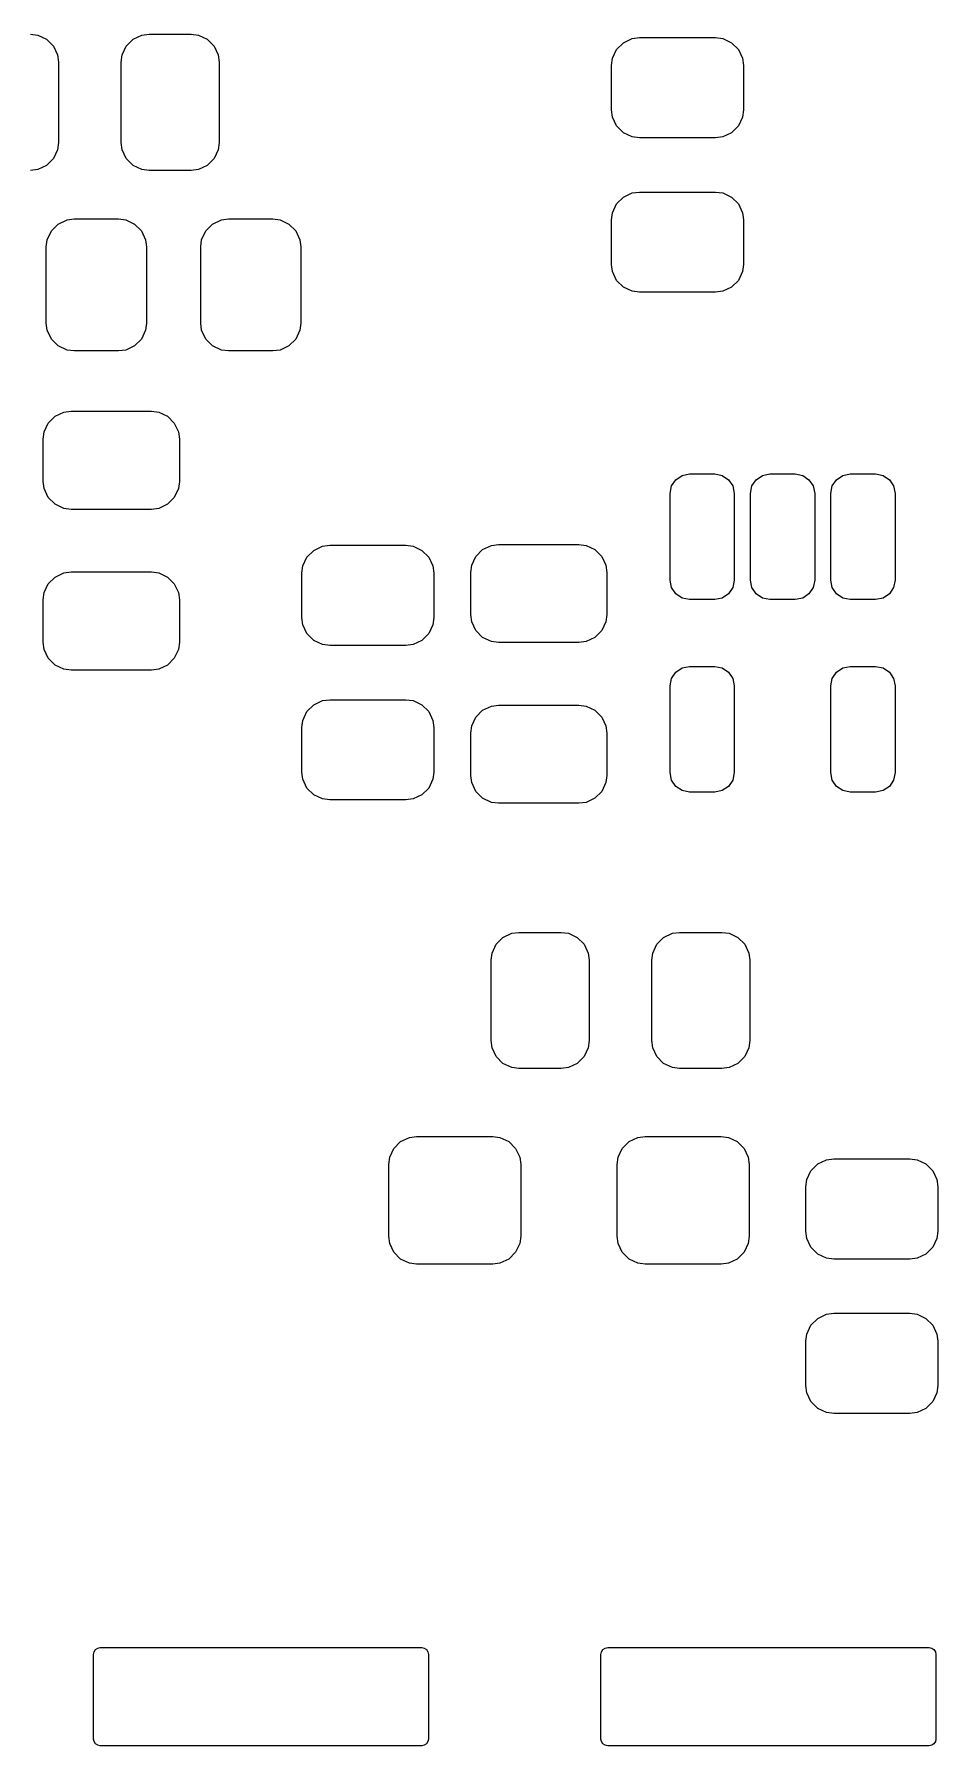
# Model space of a CAD drawing. Header units: inches. Extents: x 0.28 to 2.92, y 0.26 to 2.16.
# Drawn here: x 1.14 to 1.561, y 0.395 to 1.192 of the extents above; entities that cross this region are included whole.
import ezdxf

# ---------------------------------------------------------------- set-up
doc = ezdxf.new("R2010")
doc.units = ezdxf.units.IN
doc.header["$MEASUREMENT"] = 0
doc.layers.add('BLACK', color=250, linetype='CONTINUOUS')

msp = doc.modelspace()

# ---------------------------------------------------------------- linework, layer by layer
at = {"layer": 'BLACK', "linetype": 'CONTINUOUS'}
for p, q in [((1.13844, 1.19169), (1.1418, 1.19125)), ((1.1418, 1.19125), (1.14589, 1.18934)), ((1.14589, 1.18934), (1.14908, 1.18615)), ((1.18292, 1.18615), (1.18611, 1.18934)), ((1.18611, 1.18934), (1.1902, 1.19125)), ((1.1902, 1.19125), (1.19356, 1.19169)), ((1.19356, 1.19169), (1.21324, 1.19169)), ((1.21324, 1.19169), (1.21661, 1.19125)), ((1.21661, 1.19125), (1.2207, 1.18934)), ((1.2207, 1.18934), (1.22389, 1.18615)), ((1.41118, 1.18457), (1.41437, 1.18776)), ((1.41437, 1.18776), (1.41846, 1.18967)), ((1.41846, 1.18967), (1.42183, 1.19011)), ((1.42183, 1.19011), (1.45726, 1.19011)), ((1.45726, 1.19011), (1.46062, 1.18967)), ((1.46062, 1.18967), (1.46471, 1.18776)), ((1.46471, 1.18776), (1.4679, 1.18457)), ((1.14908, 1.18615), (1.15099, 1.18206)), ((1.15099, 1.18206), (1.15143, 1.1787)), ((1.18057, 1.1787), (1.18101, 1.18206)), ((1.18101, 1.18206), (1.18292, 1.18615)), ((1.22389, 1.18615), (1.22579, 1.18206)), ((1.22579, 1.18206), (1.22624, 1.1787)), ((1.40883, 1.17712), (1.40928, 1.18048)), ((1.40928, 1.18048), (1.41118, 1.18457)), ((1.4679, 1.18457), (1.46981, 1.18048)), ((1.46981, 1.18048), (1.47025, 1.17712)), ((1.15143, 1.1787), (1.15143, 1.1413)), ((1.18057, 1.1413), (1.18057, 1.1787)), ((1.22624, 1.1787), (1.22624, 1.1413)), ((1.40883, 1.15645), (1.40883, 1.17712)), ((1.47025, 1.17712), (1.47025, 1.15645)), ((1.40928, 1.15309), (1.40883, 1.15645)), ((1.47025, 1.15645), (1.46981, 1.15309)), ((1.41118, 1.149), (1.40928, 1.15309)), ((1.41437, 1.14581), (1.41118, 1.149)), ((1.4679, 1.149), (1.46471, 1.14581)), ((1.46981, 1.15309), (1.4679, 1.149)), ((1.15143, 1.1413), (1.15099, 1.13794)), ((1.18101, 1.13794), (1.18057, 1.1413)), ((1.22624, 1.1413), (1.22579, 1.13794)), ((1.41846, 1.1439), (1.41437, 1.14581)), ((1.42183, 1.14346), (1.41846, 1.1439)), ((1.45726, 1.14346), (1.42183, 1.14346)), ((1.46062, 1.1439), (1.45726, 1.14346)), ((1.46471, 1.14581), (1.46062, 1.1439)), ((1.14908, 1.13385), (1.14589, 1.13066)), ((1.15099, 1.13794), (1.14908, 1.13385)), ((1.18292, 1.13385), (1.18101, 1.13794)), ((1.18611, 1.13066), (1.18292, 1.13385)), ((1.22389, 1.13385), (1.2207, 1.13066)), ((1.22579, 1.13794), (1.22389, 1.13385)), ((1.1418, 1.12875), (1.13844, 1.12831)), ((1.14589, 1.13066), (1.1418, 1.12875)), ((1.1902, 1.12875), (1.18611, 1.13066)), ((1.19356, 1.12831), (1.1902, 1.12875)), ((1.21324, 1.12831), (1.19356, 1.12831)), ((1.21661, 1.12875), (1.21324, 1.12831)), ((1.2207, 1.13066), (1.21661, 1.12875)), ((1.41118, 1.11272), (1.41437, 1.11591)), ((1.41437, 1.11591), (1.41846, 1.11782)), ((1.41846, 1.11782), (1.42183, 1.11826)), ((1.42183, 1.11826), (1.45726, 1.11826)), ((1.45726, 1.11826), (1.46062, 1.11782)), ((1.46062, 1.11782), (1.46471, 1.11591)), ((1.46471, 1.11591), (1.4679, 1.11272)), ((1.40883, 1.10527), (1.40928, 1.10863)), ((1.40928, 1.10863), (1.41118, 1.11272)), ((1.4679, 1.11272), (1.46981, 1.10863)), ((1.46981, 1.10863), (1.47025, 1.10527)), ((1.14619, 1.09608), (1.1481, 1.10017)), ((1.1481, 1.10017), (1.15129, 1.10336)), ((1.15129, 1.10336), (1.15538, 1.10527)), ((1.15538, 1.10527), (1.15874, 1.10571)), ((1.15874, 1.10571), (1.17941, 1.10571)), ((1.17941, 1.10571), (1.18277, 1.10527)), ((1.18277, 1.10527), (1.18686, 1.10336)), ((1.18686, 1.10336), (1.19005, 1.10017)), ((1.19005, 1.10017), (1.19196, 1.09608)), ((1.21804, 1.09608), (1.21995, 1.10017)), ((1.21995, 1.10017), (1.22314, 1.10336)), ((1.22314, 1.10336), (1.22723, 1.10527)), ((1.22723, 1.10527), (1.23059, 1.10571)), ((1.23059, 1.10571), (1.25126, 1.10571)), ((1.25126, 1.10571), (1.25462, 1.10527)), ((1.25462, 1.10527), (1.25871, 1.10336)), ((1.25871, 1.10336), (1.2619, 1.10017)), ((1.2619, 1.10017), (1.26381, 1.09608)), ((1.40883, 1.0846), (1.40883, 1.10527)), ((1.47025, 1.10527), (1.47025, 1.0846)), ((1.14575, 1.09272), (1.14619, 1.09608)), ((1.14575, 1.05728), (1.14575, 1.09272)), ((1.19196, 1.09608), (1.1924, 1.09272)), ((1.1924, 1.09272), (1.1924, 1.05728)), ((1.2176, 1.09272), (1.21804, 1.09608)), ((1.2176, 1.05728), (1.2176, 1.09272)), ((1.26381, 1.09608), (1.26425, 1.09272)), ((1.26425, 1.09272), (1.26425, 1.05728)), ((1.40928, 1.08124), (1.40883, 1.0846)), ((1.47025, 1.0846), (1.46981, 1.08124)), ((1.41118, 1.07715), (1.40928, 1.08124)), ((1.41437, 1.07396), (1.41118, 1.07715)), ((1.4679, 1.07715), (1.46471, 1.07396)), ((1.46981, 1.08124), (1.4679, 1.07715)), ((1.41846, 1.07205), (1.41437, 1.07396)), ((1.42183, 1.07161), (1.41846, 1.07205)), ((1.45726, 1.07161), (1.42183, 1.07161)), ((1.46062, 1.07205), (1.45726, 1.07161)), ((1.46471, 1.07396), (1.46062, 1.07205)), ((1.14619, 1.05392), (1.14575, 1.05728)), ((1.1481, 1.04983), (1.14619, 1.05392)), ((1.19196, 1.05392), (1.19005, 1.04983)), ((1.1924, 1.05728), (1.19196, 1.05392)), ((1.21804, 1.05392), (1.2176, 1.05728)), ((1.21995, 1.04983), (1.21804, 1.05392)), ((1.26381, 1.05392), (1.2619, 1.04983)), ((1.26425, 1.05728), (1.26381, 1.05392)), ((1.15129, 1.04664), (1.1481, 1.04983)), ((1.15538, 1.04473), (1.15129, 1.04664)), ((1.15874, 1.04429), (1.15538, 1.04473)), ((1.17941, 1.04429), (1.15874, 1.04429)), ((1.18277, 1.04473), (1.17941, 1.04429)), ((1.18686, 1.04664), (1.18277, 1.04473)), ((1.19005, 1.04983), (1.18686, 1.04664)), ((1.22314, 1.04664), (1.21995, 1.04983)), ((1.22723, 1.04473), (1.22314, 1.04664)), ((1.23059, 1.04429), (1.22723, 1.04473)), ((1.25126, 1.04429), (1.23059, 1.04429)), ((1.25462, 1.04473), (1.25126, 1.04429)), ((1.25871, 1.04664), (1.25462, 1.04473)), ((1.2619, 1.04983), (1.25871, 1.04664)), ((1.14666, 1.0107), (1.14985, 1.01389)), ((1.14985, 1.01389), (1.15394, 1.01579)), ((1.15394, 1.01579), (1.1573, 1.01624)), ((1.1573, 1.01624), (1.1947, 1.01624)), ((1.1947, 1.01624), (1.19806, 1.01579)), ((1.19806, 1.01579), (1.20215, 1.01389)), ((1.20215, 1.01389), (1.20534, 1.0107)), ((1.14431, 1.00324), (1.14475, 1.00661)), ((1.14475, 1.00661), (1.14666, 1.0107)), ((1.20534, 1.0107), (1.20725, 1.00661)), ((1.20725, 1.00661), (1.20769, 1.00324)), ((1.14431, 0.98356), (1.14431, 1.00324)), ((1.20769, 1.00324), (1.20769, 0.98356)), ((1.14475, 0.9802), (1.14431, 0.98356)), ((1.14666, 0.97611), (1.14475, 0.9802)), ((1.20725, 0.9802), (1.20534, 0.97611)), ((1.20769, 0.98356), (1.20725, 0.9802)), ((1.43609, 0.97798), (1.43678, 0.98144)), ((1.43678, 0.98144), (1.43874, 0.98438)), ((1.43874, 0.98438), (1.44168, 0.98634)), ((1.44168, 0.98634), (1.44514, 0.98703)), ((1.44514, 0.98703), (1.45695, 0.98703)), ((1.45695, 0.98703), (1.46042, 0.98634)), ((1.46042, 0.98634), (1.46336, 0.98438)), ((1.46336, 0.98438), (1.46532, 0.98144)), ((1.46532, 0.98144), (1.46601, 0.97798)), ((1.47349, 0.97798), (1.47418, 0.98144)), ((1.47418, 0.98144), (1.47614, 0.98438)), ((1.47614, 0.98438), (1.47908, 0.98634)), ((1.47908, 0.98634), (1.48254, 0.98703)), ((1.48254, 0.98703), (1.49435, 0.98703)), ((1.49435, 0.98703), (1.49782, 0.98634)), ((1.49782, 0.98634), (1.50076, 0.98438)), ((1.50076, 0.98438), (1.50272, 0.98144)), ((1.50272, 0.98144), (1.50341, 0.97798)), ((1.51089, 0.97798), (1.51158, 0.98144)), ((1.51158, 0.98144), (1.51354, 0.98438)), ((1.51354, 0.98438), (1.51648, 0.98634)), ((1.51648, 0.98634), (1.51994, 0.98703)), ((1.51994, 0.98703), (1.53176, 0.98703)), ((1.53176, 0.98703), (1.53522, 0.98634)), ((1.53522, 0.98634), (1.53816, 0.98438)), ((1.53816, 0.98438), (1.54012, 0.98144)), ((1.54012, 0.98144), (1.54081, 0.97798)), ((1.14985, 0.97292), (1.14666, 0.97611)), ((1.15394, 0.97101), (1.14985, 0.97292)), ((1.20215, 0.97292), (1.19806, 0.97101)), ((1.20534, 0.97611), (1.20215, 0.97292)), ((1.43609, 0.93762), (1.43609, 0.97798)), ((1.46601, 0.97798), (1.46601, 0.93762)), ((1.47349, 0.93762), (1.47349, 0.97798)), ((1.50341, 0.97798), (1.50341, 0.93762)), ((1.51089, 0.93762), (1.51089, 0.97798)), ((1.54081, 0.97798), (1.54081, 0.93762)), ((1.1573, 0.97057), (1.15394, 0.97101)), ((1.1947, 0.97057), (1.1573, 0.97057)), ((1.19806, 0.97101), (1.1947, 0.97057)), ((1.26518, 0.94421), (1.26709, 0.9483)), ((1.26709, 0.9483), (1.27028, 0.95149)), ((1.27028, 0.95149), (1.27437, 0.9534)), ((1.27437, 0.9534), (1.27773, 0.95384)), ((1.27773, 0.95384), (1.31317, 0.95384)), ((1.31317, 0.95384), (1.31653, 0.9534)), ((1.31653, 0.9534), (1.32062, 0.95149)), ((1.32062, 0.95149), (1.32381, 0.9483)), ((1.32381, 0.9483), (1.32571, 0.94421)), ((1.34375, 0.94461), (1.34566, 0.9487)), ((1.34566, 0.9487), (1.34885, 0.95189)), ((1.34885, 0.95189), (1.35294, 0.95379)), ((1.35294, 0.95379), (1.3563, 0.95424)), ((1.3563, 0.95424), (1.3937, 0.95424)), ((1.3937, 0.95424), (1.39706, 0.95379)), ((1.39706, 0.95379), (1.40115, 0.95189)), ((1.40115, 0.95189), (1.40434, 0.9487)), ((1.40434, 0.9487), (1.40625, 0.94461)), ((1.14985, 0.93908), (1.15394, 0.94099)), ((1.15394, 0.94099), (1.1573, 0.94143)), ((1.1573, 0.94143), (1.1947, 0.94143)), ((1.1947, 0.94143), (1.19806, 0.94099)), ((1.19806, 0.94099), (1.20215, 0.93908)), ((1.26474, 0.94085), (1.26518, 0.94421)), ((1.26474, 0.92018), (1.26474, 0.94085)), ((1.32571, 0.94421), (1.32616, 0.94085)), ((1.32616, 0.94085), (1.32616, 0.92018)), ((1.34331, 0.94124), (1.34375, 0.94461)), ((1.34331, 0.92156), (1.34331, 0.94124)), ((1.40625, 0.94461), (1.40669, 0.94124)), ((1.40669, 0.94124), (1.40669, 0.92156)), ((1.14475, 0.9318), (1.14666, 0.93589)), ((1.14666, 0.93589), (1.14985, 0.93908)), ((1.20215, 0.93908), (1.20534, 0.93589)), ((1.20534, 0.93589), (1.20725, 0.9318)), ((1.43678, 0.93416), (1.43609, 0.93762)), ((1.43874, 0.93122), (1.43678, 0.93416)), ((1.46532, 0.93416), (1.46336, 0.93122)), ((1.46601, 0.93762), (1.46532, 0.93416)), ((1.47418, 0.93416), (1.47349, 0.93762)), ((1.47614, 0.93122), (1.47418, 0.93416)), ((1.50272, 0.93416), (1.50076, 0.93122)), ((1.50341, 0.93762), (1.50272, 0.93416)), ((1.51158, 0.93416), (1.51089, 0.93762)), ((1.51354, 0.93122), (1.51158, 0.93416)), ((1.54012, 0.93416), (1.53816, 0.93122)), ((1.54081, 0.93762), (1.54012, 0.93416)), ((1.14431, 0.92844), (1.14475, 0.9318)), ((1.14431, 0.90876), (1.14431, 0.92844)), ((1.20725, 0.9318), (1.20769, 0.92844)), ((1.20769, 0.92844), (1.20769, 0.90876)), ((1.44168, 0.92926), (1.43874, 0.93122)), ((1.44514, 0.92857), (1.44168, 0.92926)), ((1.45695, 0.92857), (1.44514, 0.92857)), ((1.46042, 0.92926), (1.45695, 0.92857)), ((1.46336, 0.93122), (1.46042, 0.92926)), ((1.47908, 0.92926), (1.47614, 0.93122)), ((1.48254, 0.92857), (1.47908, 0.92926)), ((1.49435, 0.92857), (1.48254, 0.92857)), ((1.49782, 0.92926), (1.49435, 0.92857)), ((1.50076, 0.93122), (1.49782, 0.92926)), ((1.51648, 0.92926), (1.51354, 0.93122)), ((1.51994, 0.92857), (1.51648, 0.92926)), ((1.53176, 0.92857), (1.51994, 0.92857)), ((1.53522, 0.92926), (1.53176, 0.92857)), ((1.53816, 0.93122), (1.53522, 0.92926)), ((1.26518, 0.91682), (1.26474, 0.92018)), ((1.26709, 0.91273), (1.26518, 0.91682)), ((1.32571, 0.91682), (1.32381, 0.91273)), ((1.32616, 0.92018), (1.32571, 0.91682)), ((1.34375, 0.9182), (1.34331, 0.92156)), ((1.34566, 0.91411), (1.34375, 0.9182)), ((1.40625, 0.9182), (1.40434, 0.91411)), ((1.40669, 0.92156), (1.40625, 0.9182)), ((1.14475, 0.90539), (1.14431, 0.90876)), ((1.20769, 0.90876), (1.20725, 0.90539)), ((1.27028, 0.90954), (1.26709, 0.91273)), ((1.27437, 0.90763), (1.27028, 0.90954)), ((1.32062, 0.90954), (1.31653, 0.90763)), ((1.32381, 0.91273), (1.32062, 0.90954)), ((1.34885, 0.91092), (1.34566, 0.91411)), ((1.35294, 0.90901), (1.34885, 0.91092)), ((1.3563, 0.90857), (1.35294, 0.90901)), ((1.3937, 0.90857), (1.3563, 0.90857)), ((1.39706, 0.90901), (1.3937, 0.90857)), ((1.40115, 0.91092), (1.39706, 0.90901)), ((1.40434, 0.91411), (1.40115, 0.91092)), ((1.14666, 0.9013), (1.14475, 0.90539)), ((1.14985, 0.89811), (1.14666, 0.9013)), ((1.20534, 0.9013), (1.20215, 0.89811)), ((1.20725, 0.90539), (1.20534, 0.9013)), ((1.27773, 0.90719), (1.27437, 0.90763)), ((1.31317, 0.90719), (1.27773, 0.90719)), ((1.31653, 0.90763), (1.31317, 0.90719)), ((1.15394, 0.89621), (1.14985, 0.89811)), ((1.1573, 0.89576), (1.15394, 0.89621)), ((1.1947, 0.89576), (1.1573, 0.89576)), ((1.19806, 0.89621), (1.1947, 0.89576)), ((1.20215, 0.89811), (1.19806, 0.89621)), ((1.43678, 0.89187), (1.43874, 0.89481)), ((1.43874, 0.89481), (1.44168, 0.89678)), ((1.44168, 0.89678), (1.44514, 0.89746)), ((1.44514, 0.89746), (1.45695, 0.89746)), ((1.45695, 0.89746), (1.46042, 0.89678)), ((1.46042, 0.89678), (1.46336, 0.89481)), ((1.46336, 0.89481), (1.46532, 0.89187)), ((1.51158, 0.89187), (1.51354, 0.89481)), ((1.51354, 0.89481), (1.51648, 0.89678)), ((1.51648, 0.89678), (1.51994, 0.89746)), ((1.51994, 0.89746), (1.53176, 0.89746)), ((1.53176, 0.89746), (1.53522, 0.89678)), ((1.53522, 0.89678), (1.53816, 0.89481)), ((1.53816, 0.89481), (1.54012, 0.89187)), ((1.43609, 0.88841), (1.43678, 0.89187)), ((1.43609, 0.84806), (1.43609, 0.88841)), ((1.46532, 0.89187), (1.46601, 0.88841)), ((1.46601, 0.88841), (1.46601, 0.84806)), ((1.51089, 0.88841), (1.51158, 0.89187)), ((1.51089, 0.84806), (1.51089, 0.88841)), ((1.54012, 0.89187), (1.54081, 0.88841)), ((1.54081, 0.88841), (1.54081, 0.84806)), ((1.26518, 0.87236), (1.26709, 0.87645)), ((1.26709, 0.87645), (1.27028, 0.87964)), ((1.27028, 0.87964), (1.27437, 0.88155)), ((1.27437, 0.88155), (1.27773, 0.88199)), ((1.27773, 0.88199), (1.31317, 0.88199)), ((1.31317, 0.88199), (1.31653, 0.88155)), ((1.31653, 0.88155), (1.32062, 0.87964)), ((1.32062, 0.87964), (1.32381, 0.87645)), ((1.32381, 0.87645), (1.32571, 0.87236)), ((1.34566, 0.87389), (1.34885, 0.87708)), ((1.34885, 0.87708), (1.35294, 0.87899)), ((1.35294, 0.87899), (1.3563, 0.87943)), ((1.3563, 0.87943), (1.3937, 0.87943)), ((1.3937, 0.87943), (1.39706, 0.87899)), ((1.39706, 0.87899), (1.40115, 0.87708)), ((1.40115, 0.87708), (1.40434, 0.87389)), ((1.26474, 0.869), (1.26518, 0.87236)), ((1.26474, 0.84833), (1.26474, 0.869)), ((1.32571, 0.87236), (1.32616, 0.869)), ((1.32616, 0.869), (1.32616, 0.84833)), ((1.34331, 0.86644), (1.34375, 0.8698)), ((1.34375, 0.8698), (1.34566, 0.87389)), ((1.40434, 0.87389), (1.40625, 0.8698)), ((1.40625, 0.8698), (1.40669, 0.86644)), ((1.34331, 0.84676), (1.34331, 0.86644)), ((1.40669, 0.86644), (1.40669, 0.84676)), ((1.26518, 0.84497), (1.26474, 0.84833)), ((1.26709, 0.84088), (1.26518, 0.84497)), ((1.32571, 0.84497), (1.32381, 0.84088)), ((1.32616, 0.84833), (1.32571, 0.84497)), ((1.34375, 0.84339), (1.34331, 0.84676)), ((1.40669, 0.84676), (1.40625, 0.84339)), ((1.43678, 0.84459), (1.43609, 0.84806)), ((1.43874, 0.84165), (1.43678, 0.84459)), ((1.46532, 0.84459), (1.46336, 0.84165)), ((1.46601, 0.84806), (1.46532, 0.84459)), ((1.51158, 0.84459), (1.51089, 0.84806)), ((1.51354, 0.84165), (1.51158, 0.84459)), ((1.54012, 0.84459), (1.53816, 0.84165)), ((1.54081, 0.84806), (1.54012, 0.84459)), ((1.27028, 0.83769), (1.26709, 0.84088)), ((1.27437, 0.83578), (1.27028, 0.83769)), ((1.32062, 0.83769), (1.31653, 0.83578)), ((1.32381, 0.84088), (1.32062, 0.83769)), ((1.34566, 0.8393), (1.34375, 0.84339)), ((1.34885, 0.83611), (1.34566, 0.8393)), ((1.40434, 0.8393), (1.40115, 0.83611)), ((1.40625, 0.84339), (1.40434, 0.8393)), ((1.44168, 0.83969), (1.43874, 0.84165)), ((1.44514, 0.839), (1.44168, 0.83969)), ((1.45695, 0.839), (1.44514, 0.839)), ((1.46042, 0.83969), (1.45695, 0.839)), ((1.46336, 0.84165), (1.46042, 0.83969)), ((1.51648, 0.83969), (1.51354, 0.84165)), ((1.51994, 0.839), (1.51648, 0.83969)), ((1.53176, 0.839), (1.51994, 0.839)), ((1.53522, 0.83969), (1.53176, 0.839)), ((1.53816, 0.84165), (1.53522, 0.83969)), ((1.27773, 0.83534), (1.27437, 0.83578)), ((1.31317, 0.83534), (1.27773, 0.83534)), ((1.31653, 0.83578), (1.31317, 0.83534)), ((1.35294, 0.83421), (1.34885, 0.83611)), ((1.3563, 0.83376), (1.35294, 0.83421)), ((1.3937, 0.83376), (1.3563, 0.83376)), ((1.39706, 0.83421), (1.3937, 0.83376)), ((1.40115, 0.83611), (1.39706, 0.83421)), ((1.3583, 0.77134), (1.36239, 0.77325)), ((1.36239, 0.77325), (1.36576, 0.77369)), ((1.36576, 0.77369), (1.38544, 0.77369)), ((1.38544, 0.77369), (1.3888, 0.77325)), ((1.3888, 0.77325), (1.39289, 0.77134)), ((1.43311, 0.77134), (1.4372, 0.77325)), ((1.4372, 0.77325), (1.44056, 0.77369)), ((1.44056, 0.77369), (1.46024, 0.77369)), ((1.46024, 0.77369), (1.46361, 0.77325)), ((1.46361, 0.77325), (1.4677, 0.77134)), ((1.35321, 0.76406), (1.35511, 0.76815)), ((1.35511, 0.76815), (1.3583, 0.77134)), ((1.39289, 0.77134), (1.39608, 0.76815)), ((1.39608, 0.76815), (1.39799, 0.76406)), ((1.42801, 0.76406), (1.42992, 0.76815)), ((1.42992, 0.76815), (1.43311, 0.77134)), ((1.4677, 0.77134), (1.47089, 0.76815)), ((1.47089, 0.76815), (1.47279, 0.76406)), ((1.35276, 0.7607), (1.35321, 0.76406)), ((1.35276, 0.7233), (1.35276, 0.7607)), ((1.39799, 0.76406), (1.39843, 0.7607)), ((1.39843, 0.7607), (1.39843, 0.7233)), ((1.42757, 0.7607), (1.42801, 0.76406)), ((1.42757, 0.7233), (1.42757, 0.7607)), ((1.47279, 0.76406), (1.47324, 0.7607)), ((1.47324, 0.7607), (1.47324, 0.7233)), ((1.35321, 0.71994), (1.35276, 0.7233)), ((1.35511, 0.71585), (1.35321, 0.71994)), ((1.39799, 0.71994), (1.39608, 0.71585)), ((1.39843, 0.7233), (1.39799, 0.71994)), ((1.42801, 0.71994), (1.42757, 0.7233)), ((1.42992, 0.71585), (1.42801, 0.71994)), ((1.47279, 0.71994), (1.47089, 0.71585)), ((1.47324, 0.7233), (1.47279, 0.71994)), ((1.3583, 0.71266), (1.35511, 0.71585)), ((1.36239, 0.71075), (1.3583, 0.71266)), ((1.36576, 0.71031), (1.36239, 0.71075)), ((1.38544, 0.71031), (1.36576, 0.71031)), ((1.3888, 0.71075), (1.38544, 0.71031)), ((1.39289, 0.71266), (1.3888, 0.71075)), ((1.39608, 0.71585), (1.39289, 0.71266)), ((1.43311, 0.71266), (1.42992, 0.71585)), ((1.4372, 0.71075), (1.43311, 0.71266)), ((1.44056, 0.71031), (1.4372, 0.71075)), ((1.46024, 0.71031), (1.44056, 0.71031)), ((1.46361, 0.71075), (1.46024, 0.71031)), ((1.4677, 0.71266), (1.46361, 0.71075)), ((1.47089, 0.71585), (1.4677, 0.71266)), ((1.31068, 0.67637), (1.31477, 0.67828)), ((1.31477, 0.67828), (1.31813, 0.67872)), ((1.31813, 0.67872), (1.35357, 0.67872)), ((1.35357, 0.67872), (1.35693, 0.67828)), ((1.35693, 0.67828), (1.36102, 0.67637)), ((1.41698, 0.67637), (1.42107, 0.67828)), ((1.42107, 0.67828), (1.42443, 0.67872)), ((1.42443, 0.67872), (1.45987, 0.67872)), ((1.45987, 0.67872), (1.46323, 0.67828)), ((1.46323, 0.67828), (1.46732, 0.67637)), ((1.30558, 0.66909), (1.30749, 0.67318)), ((1.30749, 0.67318), (1.31068, 0.67637)), ((1.36102, 0.67637), (1.36421, 0.67318)), ((1.36421, 0.67318), (1.36612, 0.66909)), ((1.41188, 0.66909), (1.41379, 0.67318)), ((1.41379, 0.67318), (1.41698, 0.67637)), ((1.46732, 0.67637), (1.47051, 0.67318)), ((1.47051, 0.67318), (1.47242, 0.66909)), ((1.30514, 0.66573), (1.30558, 0.66909)), ((1.30514, 0.63227), (1.30514, 0.66573)), ((1.36612, 0.66909), (1.36656, 0.66573)), ((1.36656, 0.66573), (1.36656, 0.63227)), ((1.41144, 0.66573), (1.41188, 0.66909)), ((1.41144, 0.63227), (1.41144, 0.66573)), ((1.47242, 0.66909), (1.47286, 0.66573)), ((1.47286, 0.66573), (1.47286, 0.63227)), ((1.49973, 0.65862), (1.50164, 0.66271)), ((1.50164, 0.66271), (1.50483, 0.6659)), ((1.50483, 0.6659), (1.50892, 0.66781)), ((1.50892, 0.66781), (1.51228, 0.66825)), ((1.51228, 0.66825), (1.54772, 0.66825)), ((1.54772, 0.66825), (1.55108, 0.66781)), ((1.55108, 0.66781), (1.55517, 0.6659)), ((1.55517, 0.6659), (1.55836, 0.66271)), ((1.55836, 0.66271), (1.56027, 0.65862)), ((1.49929, 0.65526), (1.49973, 0.65862)), ((1.49929, 0.63459), (1.49929, 0.65526)), ((1.56027, 0.65862), (1.56071, 0.65526)), ((1.56071, 0.65526), (1.56071, 0.63459)), ((1.30558, 0.62891), (1.30514, 0.63227)), ((1.36656, 0.63227), (1.36612, 0.62891)), ((1.41188, 0.62891), (1.41144, 0.63227)), ((1.47286, 0.63227), (1.47242, 0.62891)), ((1.49973, 0.63123), (1.49929, 0.63459)), ((1.50164, 0.62714), (1.49973, 0.63123)), ((1.56027, 0.63123), (1.55836, 0.62714)), ((1.56071, 0.63459), (1.56027, 0.63123)), ((1.30749, 0.62482), (1.30558, 0.62891)), ((1.31068, 0.62163), (1.30749, 0.62482)), ((1.31477, 0.61972), (1.31068, 0.62163)), ((1.36102, 0.62163), (1.35693, 0.61972)), ((1.36421, 0.62482), (1.36102, 0.62163)), ((1.36612, 0.62891), (1.36421, 0.62482)), ((1.41379, 0.62482), (1.41188, 0.62891)), ((1.41698, 0.62163), (1.41379, 0.62482)), ((1.42107, 0.61972), (1.41698, 0.62163)), ((1.46732, 0.62163), (1.46323, 0.61972)), ((1.47051, 0.62482), (1.46732, 0.62163)), ((1.47242, 0.62891), (1.47051, 0.62482)), ((1.50483, 0.62395), (1.50164, 0.62714)), ((1.50892, 0.62204), (1.50483, 0.62395)), ((1.51228, 0.6216), (1.50892, 0.62204)), ((1.54772, 0.6216), (1.51228, 0.6216)), ((1.55108, 0.62204), (1.54772, 0.6216)), ((1.55517, 0.62395), (1.55108, 0.62204)), ((1.55836, 0.62714), (1.55517, 0.62395)), ((1.31813, 0.61928), (1.31477, 0.61972)), ((1.35357, 0.61928), (1.31813, 0.61928)), ((1.35693, 0.61972), (1.35357, 0.61928)), ((1.42443, 0.61928), (1.42107, 0.61972)), ((1.45987, 0.61928), (1.42443, 0.61928)), ((1.46323, 0.61972), (1.45987, 0.61928)), ((1.49973, 0.58677), (1.50164, 0.59086)), ((1.50164, 0.59086), (1.50483, 0.59405)), ((1.50483, 0.59405), (1.50892, 0.59596)), ((1.50892, 0.59596), (1.51228, 0.5964)), ((1.51228, 0.5964), (1.54772, 0.5964)), ((1.54772, 0.5964), (1.55108, 0.59596)), ((1.55108, 0.59596), (1.55517, 0.59405)), ((1.55517, 0.59405), (1.55836, 0.59086)), ((1.55836, 0.59086), (1.56027, 0.58677)), ((1.49929, 0.58341), (1.49973, 0.58677)), ((1.49929, 0.56274), (1.49929, 0.58341)), ((1.56027, 0.58677), (1.56071, 0.58341)), ((1.56071, 0.58341), (1.56071, 0.56274)), ((1.49973, 0.55938), (1.49929, 0.56274)), ((1.50164, 0.55529), (1.49973, 0.55938)), ((1.56027, 0.55938), (1.55836, 0.55529)), ((1.56071, 0.56274), (1.56027, 0.55938)), ((1.50483, 0.5521), (1.50164, 0.55529)), ((1.50892, 0.55019), (1.50483, 0.5521)), ((1.51228, 0.54975), (1.50892, 0.55019)), ((1.54772, 0.54975), (1.51228, 0.54975)), ((1.55108, 0.55019), (1.54772, 0.54975)), ((1.55517, 0.5521), (1.55108, 0.55019)), ((1.55836, 0.55529), (1.55517, 0.5521)), ((1.16772, 0.43765), (1.16796, 0.43886)), ((1.16796, 0.43886), (1.16864, 0.43988)), ((1.16864, 0.43988), (1.16966, 0.44056)), ((1.16966, 0.44056), (1.17087, 0.4408)), ((1.17087, 0.4408), (1.32047, 0.4408)), ((1.32047, 0.4408), (1.32168, 0.44056)), ((1.32168, 0.44056), (1.3227, 0.43988)), ((1.3227, 0.43988), (1.32338, 0.43886)), ((1.32338, 0.43886), (1.32362, 0.43765)), ((1.40394, 0.43765), (1.40418, 0.43886)), ((1.40418, 0.43886), (1.40486, 0.43988)), ((1.40486, 0.43988), (1.40588, 0.44056)), ((1.40588, 0.44056), (1.40709, 0.4408)), ((1.40709, 0.4408), (1.55669, 0.4408)), ((1.55669, 0.4408), (1.5579, 0.44056)), ((1.5579, 0.44056), (1.55892, 0.43988)), ((1.55892, 0.43988), (1.5596, 0.43886)), ((1.5596, 0.43886), (1.55984, 0.43765)), ((1.16772, 0.39828), (1.16772, 0.43765)), ((1.32362, 0.43765), (1.32362, 0.39828)), ((1.40394, 0.39828), (1.40394, 0.43765)), ((1.55984, 0.43765), (1.55984, 0.39828)), ((1.16796, 0.39708), (1.16772, 0.39828)), ((1.32362, 0.39828), (1.32338, 0.39708)), ((1.40418, 0.39708), (1.40394, 0.39828)), ((1.55984, 0.39828), (1.5596, 0.39708)), ((1.16864, 0.39606), (1.16796, 0.39708)), ((1.16966, 0.39537), (1.16864, 0.39606)), ((1.17087, 0.39513), (1.16966, 0.39537)), ((1.32047, 0.39513), (1.17087, 0.39513)), ((1.32168, 0.39537), (1.32047, 0.39513)), ((1.3227, 0.39606), (1.32168, 0.39537)), ((1.32338, 0.39708), (1.3227, 0.39606)), ((1.40486, 0.39606), (1.40418, 0.39708)), ((1.40588, 0.39537), (1.40486, 0.39606)), ((1.40709, 0.39513), (1.40588, 0.39537)), ((1.55669, 0.39513), (1.40709, 0.39513)), ((1.5579, 0.39537), (1.55669, 0.39513)), ((1.55892, 0.39606), (1.5579, 0.39537)), ((1.5596, 0.39708), (1.55892, 0.39606))]:
    msp.add_line(p, q, dxfattribs=at)

doc.saveas('drawing.dxf')
